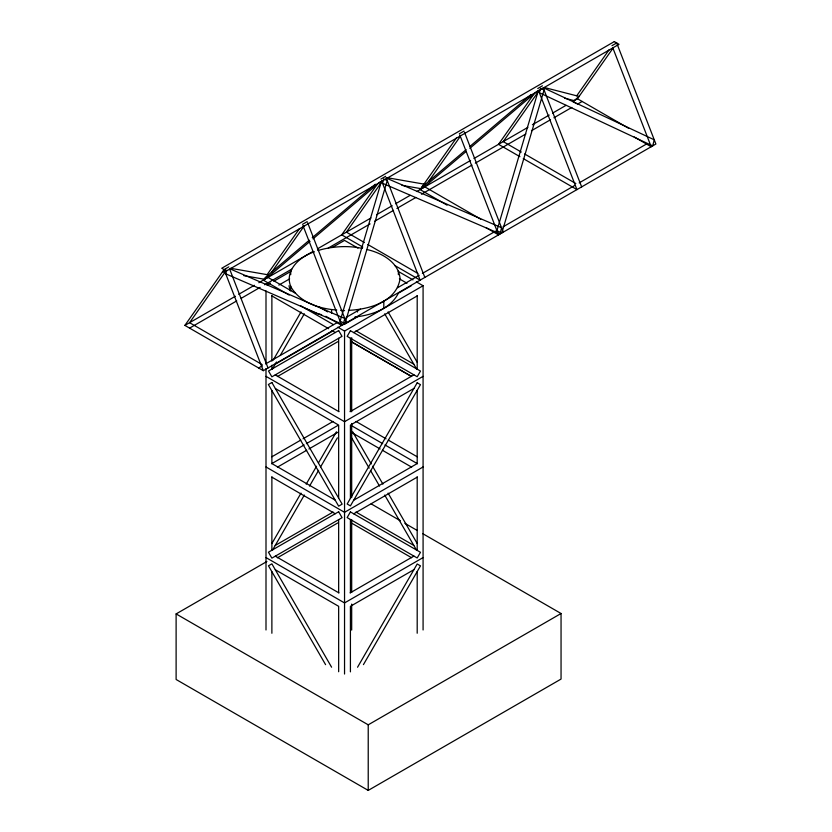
<?xml version="1.0" encoding="UTF-8"?>
<svg xmlns="http://www.w3.org/2000/svg" width="832" height="832" viewBox="0 0 832 832"><rect width="100%" height="100%" fill="white"/><g stroke="black" fill="none" stroke-linecap="round" stroke-linejoin="round"><path stroke-width="1.25" d="M226.71 270.161L225.732 273.822L343.158 324.584L344.791 318.49L229.476 268.642L268.018 367.973M383.729 178.89L382.554 183.279L500.178 233.927L501.519 227.708L386.298 178.09L424.84 277.43M540.55 88.348L539.375 92.737L652.683 145.881L654.254 139.818L543.161 87.651L581.662 186.888M273.187 360.131L301.038 311.917M272.428 368.992L276.463 362.014M280.342 355.285L304.314 313.789M271.877 543.556L301.007 493.126M306.186 484.162L316.555 466.222M318.5 462.852L336.43 431.808M272.438 550.285L304.346 495.04M309.535 486.075L318.604 470.371M320.538 467.012L337.386 437.85M357.552 667.233L417.196 563.982L420.482 565.874L363.428 664.633M611.967 45.677L616.678 42.962L655.886 144.03L263.307 370.687L184.881 325.406L224.099 269.61L228.8 266.895M263.962 279.167L263.286 280.134L289.151 295.058M267.134 274.654L299.562 228.53M268.674 276.453L267.998 277.42L295.516 293.311M271.846 271.939L304.262 225.815M377.073 184.548L341.702 234.863L362.794 247.042M381.774 181.834L346.403 232.149L364.468 242.57M456.383 137.998L420.108 189.592L447.086 205.161M425.495 185.91L424.819 186.878L480.73 219.159M428.667 181.397L460.346 136.323M533.894 94.006L498.524 144.321L519.927 156.676M576.514 103.636L572.749 101.462L573.466 100.454M576.722 95.815L609.034 49.858M572.749 101.462L577.46 98.748L612.986 48.204M225.399 269.412L222.456 271.939L224.952 272.366L189.582 322.691L262.194 364.614M266.105 278.127L264.732 279.302L243.828 275.662M422.926 187.585L421.554 188.76L401.908 185.338M309.286 240.188L264.919 277.805L266.562 278.242L310.055 241.363M312.25 237.682L375.315 184.215M313.019 238.857L380.526 181.615M466.107 149.656L421.751 187.262L423.384 187.71L465.899 151.653M470.049 146.307L531.149 94.505M469.841 148.314L537.16 91.229L538.408 91.551L503.225 141.606L521.29 152.038M348.421 310.336C368.68 309.494 396.708 301.995 400.078 278.564C398.57 262.09 381.701 252.928 367.172 249.569M354.9 317.002C371.426 315.224 390.468 309.036 398.372 293.207L411.32 285.73M302.505 224.338L307.206 221.624M380.921 179.067L385.622 176.353M459.326 133.796L464.038 131.082M537.742 88.535L542.443 85.81M184.881 325.406L235.373 296.254M238.722 294.32L254.353 285.293M258.825 282.714L313.03 251.41M317.439 248.862L370.978 217.963M376.563 214.739L392.194 205.712M395.543 203.778L410.062 195.395M416.759 191.526L470.6 160.441M473.959 158.506L527.894 127.358M532.386 124.769L549.203 115.066M552.573 113.121L566.02 105.352M189.582 328.12L236.725 300.903M241.197 298.324L260.177 287.362M264.649 284.783L291.678 269.173M328.286 248.04L370.094 223.902M374.566 221.322L393.546 210.361M396.895 208.426L415.886 197.465M421.47 194.241L471.962 165.09M475.311 163.155L525.876 133.962M531.482 130.728L550.545 119.714M553.914 117.78L571.854 107.422M577.46 104.177L582.161 101.462M267.124 285.085L270.483 283.14M273.853 281.195L290.68 271.482M332.197 247.51L344.542 240.386L357.999 248.154M278.834 285.106L289.63 278.876M258.606 367.973L262.371 365.799M265.543 363.958L337.012 322.702M346.133 317.439L360.454 309.161M397.55 287.747L419.193 275.257M422.365 273.426L495.726 231.067M503.006 226.866L575.078 185.255M579.197 182.874L646.485 144.03M275.153 364.27L333.091 330.824M344.542 324.282L357.49 316.815M337.813 327.194L344.542 331.074L423.082 285.73L423.082 629.98M277.441 376.532L337.865 341.65M353.694 332.582L417.196 295.922M271.877 456.778L300.82 440.076M303.046 438.786L333.091 421.439M350.106 411.694L413.93 374.847M271.606 463.726L304.148 444.943M306.394 443.643L337.813 425.506M423.082 376.345L344.542 421.689L266.001 376.345M277.441 467.147L306.696 450.258M308.922 448.968L337.865 432.266M413.941 388.419L350.418 425.09L350.418 498.368M275.215 545.47L333.091 512.054M353.683 500.24L417.196 463.57L417.196 390.291M423.082 466.97L344.542 512.314L266.001 466.97M422.864 533.728L561.049 613.506L561.049 679.068L368.222 790.4L176.114 679.484L176.114 613.922L266.916 561.496M277.399 557.794L337.865 522.881M353.714 513.812L417.196 477.152M350.106 592.925L413.91 556.088M423.082 557.586L344.542 602.93L266.001 557.586M413.92 569.66L350.418 606.32L350.418 671.861M176.114 613.922L368.222 724.828L561.049 613.506M314.475 251.805C300.144 256.266 283.962 270.462 290.898 286.863C300.092 302.713 319.467 308.797 336.773 310.034M317.918 250.515C332.301 246.324 347.766 245.305 362.45 248.435M340.652 310.336L344.542 310.627M386.204 177.538L425.204 184.33M230.641 268.299L268.382 274.872M321.641 314.662L316.774 313.498L305.271 308.402M564.699 98.228L574.194 100.63L579.093 96.429L544.232 87.474M541.434 88.774L544.076 90.022L501.81 232.991L496.912 230.662L538.418 90.272L576.95 189.602L523.266 158.61M384.613 179.306L387.254 180.565L344.989 323.523L340.09 321.204L381.597 180.814L420.129 280.145L394.763 265.502M577.46 98.748L628.919 128.461M634.234 136.958L651.186 146.744L612.914 48.1M524.628 153.962L575.838 183.529M486.044 227.656L498.545 234.874L459.794 134.992M367.806 244.504L417.903 273.426M398.393 271.482L412.984 279.895M416.354 281.84L423.082 285.73M399.402 278.855L407.004 283.244M318.999 306.862L327.652 311.865M355.982 330.814L413.816 364.208M325.884 316.274L341.723 325.416L302.973 225.545M300.778 305.812L333.32 324.594M351.53 341.827L411.59 376.49M271.877 295.922L328.63 328.671M331.968 330.595L335.306 332.519M351.218 341.65L411.32 376.345M356.034 421.47L386.069 438.807M388.284 440.086L417.196 456.778M275.236 374.889L338.978 411.694M351.27 425.506L382.689 443.643M384.935 444.943L417.477 463.726M351.218 432.266L380.151 448.968M382.387 450.258L411.642 467.147M275.382 388.554L338.655 425.09L338.655 498.098M371.186 503.89L400.39 520.759M404.882 523.349L417.248 530.483M355.982 512.054L413.816 545.438M335.161 500.105L271.877 463.57L271.877 390.562M271.877 477.152L335.234 513.729M351.218 522.881L411.59 557.721M275.309 556.171L338.978 592.925M275.288 569.733L338.655 606.32L338.655 671.736M388.097 311.886L417.196 362.263M384.706 313.82L416.634 369.096M352.685 431.808L371.259 463.954M372.549 466.201L382.918 484.141M388.097 493.116L417.196 543.494M351.666 437.871L369.158 468.146M370.458 470.392L379.527 486.086M384.706 495.061L416.634 550.326M331.594 667.202L271.877 563.836L268.476 565.802L325.593 664.664M464.495 132.288L503.246 232.159M307.674 222.82L346.424 322.702M224.099 269.61L263.307 370.687M289.006 285.73L290.139 290.711M417.196 295.537L417.196 369.179M417.196 476.778L417.196 550.399M417.196 571.553L417.196 633.235M398.372 271.086L398.372 274.674M383.812 301.236L383.812 308.402M368.222 724.828L368.222 790.4M357.49 309.639L357.49 312.031M351.686 337.709L351.686 411.778M351.686 423.467L351.686 497.536M351.686 519.626L351.686 592.394M351.686 604.094L351.686 630.084M350.418 338.239L350.418 411.507M350.418 519.49L350.418 592.738M344.542 331.074L344.542 674.034M338.655 338.281L338.655 411.507M338.655 519.657L338.655 592.738M331.594 309.639L331.594 313.227M290.711 271.086L290.711 274.674M290.711 286.042L290.711 290.815M271.877 295.558L271.877 361.109M271.877 365.227L271.877 369.075M271.877 476.778L271.877 550.243M271.877 571.698L271.877 633.266M266.001 290.909L266.001 363.407M266.001 368.576L266.001 629.98M350.418 330.699L347.152 336.357L417.196 376.73L420.472 371.062L350.418 330.699M417.196 382.772L347.162 504.005L350.418 505.887L420.462 384.654L417.196 382.772M350.418 511.909L347.131 517.598L417.196 557.981L420.482 552.292L350.418 511.909M614.318 41.6L221.738 268.258L226.45 270.972L619.029 44.314L614.318 41.6M338.666 330.585L268.518 371.01L271.877 376.834L342.014 336.346L338.666 330.585M271.877 382.502L268.382 384.519L338.655 506.158L342.15 504.14L271.877 382.502M338.655 511.753L268.455 552.209L271.877 558.137L342.087 517.681L338.655 511.753"/></g></svg>
